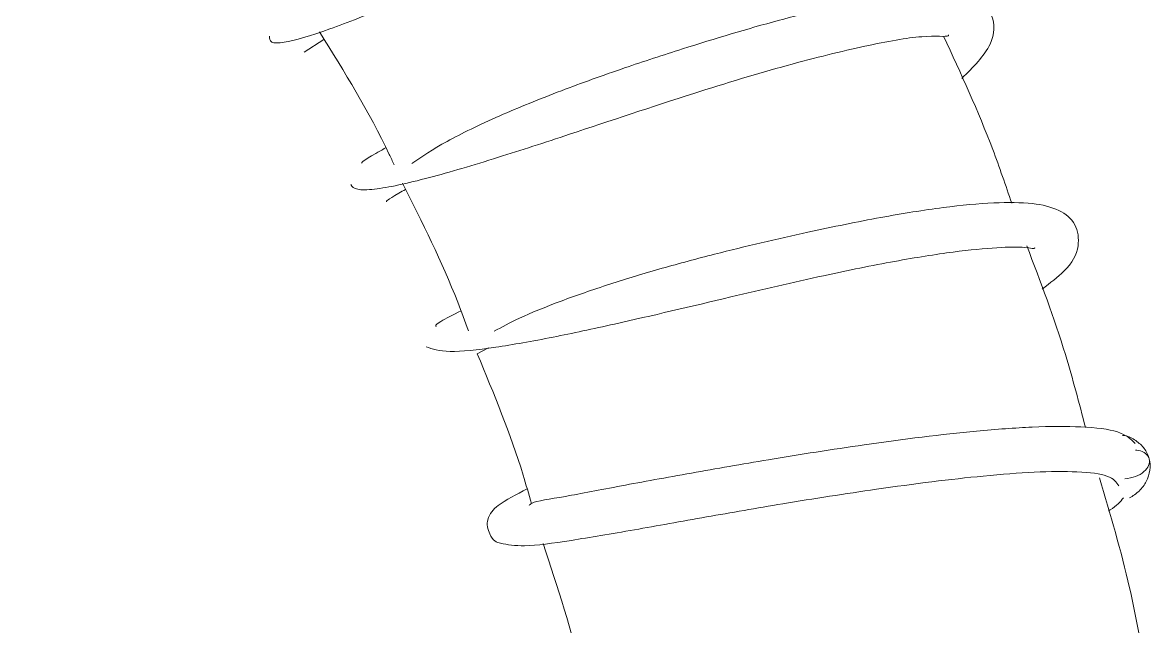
# Model space of a CAD drawing. Extents: x 14808 to 20058, y -13198 to -11680.
# Drawn here: x 15016.64 to 15028.88, y -12996.82 to -12990.27 of the extents above; entities that cross this region are included whole.
import ezdxf

# ---------------------------------------------------------------- set-up
doc = ezdxf.new("R2010")
doc.units = 0
doc.header["$LTSCALE"] = 7
doc.header["$MEASUREMENT"] = 0
doc.layers.get('0').update_dxf_attribs({"color": 2, "linetype": 'CONTINUOUS'})

# ---------------------------------------------------------------- blocks, each defined once
blk = doc.blocks.new('A$C42703619')
at = {"linetype": 'Continuous', "lineweight": 0}
h = blk.add_hatch(dxfattribs=at)
h.set_pattern_fill('ANSI31', color=2, scale=0.25, style=0)
h.set_pattern_definition([(45, (121.7189, 108.7142), (-0.561266, 0.561266), [])])
edge = h.paths.add_edge_path(flags=0)
edge.add_line((1.3608, 15.67), (1.0001, 43.2223))
edge.add_line((1.0001, 43.2223), (0, 43.2223))
edge.add_line((0, 43.2223), (0.3609, 15.6569))
edge.add_arc((5.3604, 15.7223), 5, 180.75, 270)
edge.add_line((5.3604, 10.7223), (72.019, 10.7223))
edge.add_line((72.019, 10.7223), (72.019, 11.7223))
edge.add_line((72.019, 11.7223), (5.3604, 11.7223))
edge.add_arc((5.3604, 15.7223), 4, 180.75, 270, ccw=False)
at = {"color": 7, "linetype": 'Continuous', "lineweight": 15}
for p, q in [((72.1066, 32.9535), (72.2135, 33.0221)), ((73.0458, 31.3189), (73.1068, 31.3505))]:
    blk.add_line(p, q, dxfattribs=at)
for points, knots in [([(71.9193, 33.0411), (71.9192, 33.028), (71.9189, 33.0022), (72.01, 33.0031), (72.2149, 33.0636), (72.5522, 33.1971), (73.0036, 33.3908), (73.5274, 33.6236), (74.0914, 33.8505), (74.5534, 34.0116), (74.906, 34.1041), (75, 34.1084), (75.0406, 34.1103)], [0, 0, 0, 0, 0.064292, 0.126067, 0.24043, 0.342333, 0.431969, 0.576427, 0.687567, 0.798941, 0.913318, 1, 1, 1, 1]), ([(75.675, 32.8114), (75.7363, 32.8718), (75.8481, 32.9821), (75.8598, 33.1632), (75.7138, 33.2797), (75.4962, 33.2908), (75.1437, 33.2424), (74.6848, 33.1318), (74.2317, 32.9964), (73.8279, 32.8639), (73.4828, 32.7401), (73.1464, 32.6029), (72.8565, 32.4632), (72.7473, 32.388), (72.6915, 32.3497)], [0, 0, 0, 0, 0.090664, 0.165601, 0.23683, 0.326203, 0.42478, 0.523436, 0.624488, 0.684732, 0.753397, 0.829736, 0.913099, 1, 1, 1, 1]), ([(72.1901, 33.0633), (72.3249, 32.8468), (72.4708, 32.6124), (72.5861, 32.3617), (72.5948, 32.3427)], [0, 0, 0, 0, 0.923866, 1, 1, 1, 1]), ([(72.3593, 32.2355), (72.3676, 32.2252), (72.384, 32.2052), (72.5075, 32.2078), (72.7547, 32.2613), (73.1334, 32.3734), (73.6209, 32.532), (74.17, 32.7176), (74.731, 32.8876), (75.1654, 32.993), (75.4673, 33.0489), (75.6069, 33.0353), (75.6034, 33.045), (75.6026, 33.0472)], [0, 0, 0, 0, 0.063147, 0.123809, 0.236048, 0.336121, 0.424085, 0.565897, 0.674158, 0.778292, 0.880903, 0.972276, 1, 1, 1, 1]), ([(75.9458, 32.1346), (75.9124, 32.2319), (75.8066, 32.541), (75.6694, 32.8375), (75.5754, 33.0407)], [0, 0, 0, 0, 0.314869, 1, 1, 1, 1]), ([(72.5485, 32.4346), (72.5295, 32.4239), (72.427, 32.3662), (72.4217, 32.3582), (72.4175, 32.3517)], [0, 0, 0, 0, 0.185173, 1, 1, 1, 1]), ([(72.5528, 32.1426), (72.553, 32.1468), (72.5532, 32.1516), (72.644, 32.2028), (72.6565, 32.2098)], [0, 0, 0, 0, 0.863082, 1, 1, 1, 1]), ([(72.6409, 32.2434), (72.7471, 32.031), (72.8781, 31.769), (72.9798, 31.4943), (72.9991, 31.4423)], [0, 0, 0, 0, 0.8107005, 1, 1, 1, 1]), ([(76.1109, 31.669), (76.1534, 31.7019), (76.2567, 31.7819), (76.3162, 31.8836), (76.3016, 32.0275), (76.2014, 32.1059), (76.0585, 32.1386), (75.8543, 32.1409), (75.5777, 32.115), (75.2356, 32.0601), (74.8147, 31.9742), (74.4, 31.8775), (74.0379, 31.7802), (73.752, 31.6937), (73.4878, 31.6018), (73.2688, 31.5126), (73.1798, 31.4638), (73.1382, 31.4409)], [0, 0, 0, 0, 0.051847, 0.125817, 0.179674, 0.233921, 0.296282, 0.365647, 0.438027, 0.513286, 0.592305, 0.688258, 0.744212, 0.804904, 0.869988, 0.939187, 1, 1, 1, 1]), ([(72.769, 31.3567), (72.802, 31.3444), (72.8658, 31.3207), (73.1243, 31.3475), (73.4385, 31.4033), (73.8633, 31.494), (74.3762, 31.6163), (74.8975, 31.7385), (75.3129, 31.8223), (75.634, 31.8736), (75.8731, 31.8964), (76.0228, 31.9), (76.0741, 31.8837), (76.0701, 31.8927), (76.0697, 31.8937)], [0, 0, 0, 0, 0.102923, 0.198728, 0.286626, 0.366357, 0.501607, 0.608556, 0.695363, 0.777732, 0.85619, 0.929825, 0.992784, 1, 1, 1, 1]), ([(76.3457, 30.9185), (76.3112, 31.051), (76.2242, 31.3855), (76.1016, 31.7086), (76.0276, 31.9037)], [0, 0, 0, 0, 0.396086, 1, 1, 1, 1]), ([(72.9577, 31.5517), (72.9151, 31.5301), (72.81, 31.4767), (72.8184, 31.4687), (72.8233, 31.464)], [0, 0, 0, 0, 0.405344, 1, 1, 1, 1]), ([(73.0458, 31.3189), (73.1356, 31.1019), (73.246, 30.8354), (73.3251, 30.558), (73.3398, 30.5063)], [0, 0, 0, 0, 0.813741, 1, 1, 1, 1]), ([(76.6159, 30.8317), (76.5922, 30.8553), (76.5465, 30.9007), (76.3396, 30.9258), (76.0747, 30.925), (75.687, 30.8964), (75.1908, 30.8346), (74.6493, 30.7491), (74.1955, 30.6698), (73.807, 30.5997), (73.5079, 30.54), (73.3399, 30.5165), (73.3301, 30.4999), (73.3273, 30.4951)], [0, 0, 0, 0, 0.097345, 0.18766, 0.270946, 0.347395, 0.479656, 0.585984, 0.675097, 0.767742, 0.864289, 0.961007, 1, 1, 1, 1]), ([(76.5841, 30.5367), (76.6028, 30.5484), (76.641, 30.5721), (76.6786, 30.6263), (76.6989, 30.6869), (76.6961, 30.75), (76.668, 30.8068), (76.6207, 30.8488), (76.578, 30.8734), (76.5514, 30.8759), (76.5472, 30.8763)], [0, 0, 0, 0, 0.1322642, 0.2695871, 0.4104487, 0.5531857, 0.6959543, 0.8369484, 0.9744698, 1, 1, 1, 1]), ([(76.5586, 30.6406), (76.5793, 30.6437), (76.6206, 30.6499), (76.6652, 30.6785), (76.6921, 30.713), (76.6963, 30.7502), (76.674, 30.7794), (76.6447, 30.7955), (76.6219, 30.7954), (76.6168, 30.7954)], [0, 0, 0, 0, 0.158994, 0.318116, 0.47735, 0.636327, 0.795255, 0.9543, 1, 1, 1, 1]), ([(73.3164, 30.5861), (73.2576, 30.5558), (73.1541, 30.5026), (73.1077, 30.446), (73.0971, 30.3888), (73.1252, 30.3045), (73.1848, 30.2862), (73.3044, 30.2695), (73.5349, 30.3025), (73.8812, 30.3603), (74.2782, 30.4323), (74.7268, 30.5102), (75.2557, 30.5933), (75.7279, 30.6526), (76.0839, 30.6801), (76.3164, 30.6817), (76.4873, 30.6607), (76.513, 30.6221), (76.5262, 30.6023)], [0, 0, 0, 0, 0.0682667, 0.1199672, 0.13494, 0.1451698, 0.1813079, 0.2436985, 0.3247418, 0.4027113, 0.4766004, 0.5476019, 0.63214, 0.7360519, 0.7952999, 0.8591241, 0.9274276, 1, 1, 1, 1]), ([(76.6703, 29.6152), (76.6441, 29.7606), (76.5814, 30.1089), (76.48, 30.4479), (76.4209, 30.6454)], [0, 0, 0, 0, 0.417469, 1, 1, 1, 1]), ([(76.4703, 30.4663), (76.4732, 30.4681), (76.5158, 30.4941), (76.5346, 30.5167), (76.5521, 30.5377)], [0, 0, 0, 0, 0.067768, 1, 1, 1, 1]), ([(73.4033, 30.2895), (73.4815, 30.0524), (73.5733, 29.7744), (73.6313, 29.4876), (73.6399, 29.4453)], [0, 0, 0, 0, 0.852447, 1, 1, 1, 1])]:
    blk.add_open_spline(points, degree=3, knots=knots, dxfattribs=at)

msp = doc.modelspace()

# ---------------------------------------------------------------- block references
at = {"xscale": 2, "yscale": 2, "zscale": 2}
msp.add_blockref('A$C42703619', (14875.481, -13056.499), dxfattribs=at)

doc.saveas('drawing.dxf')
